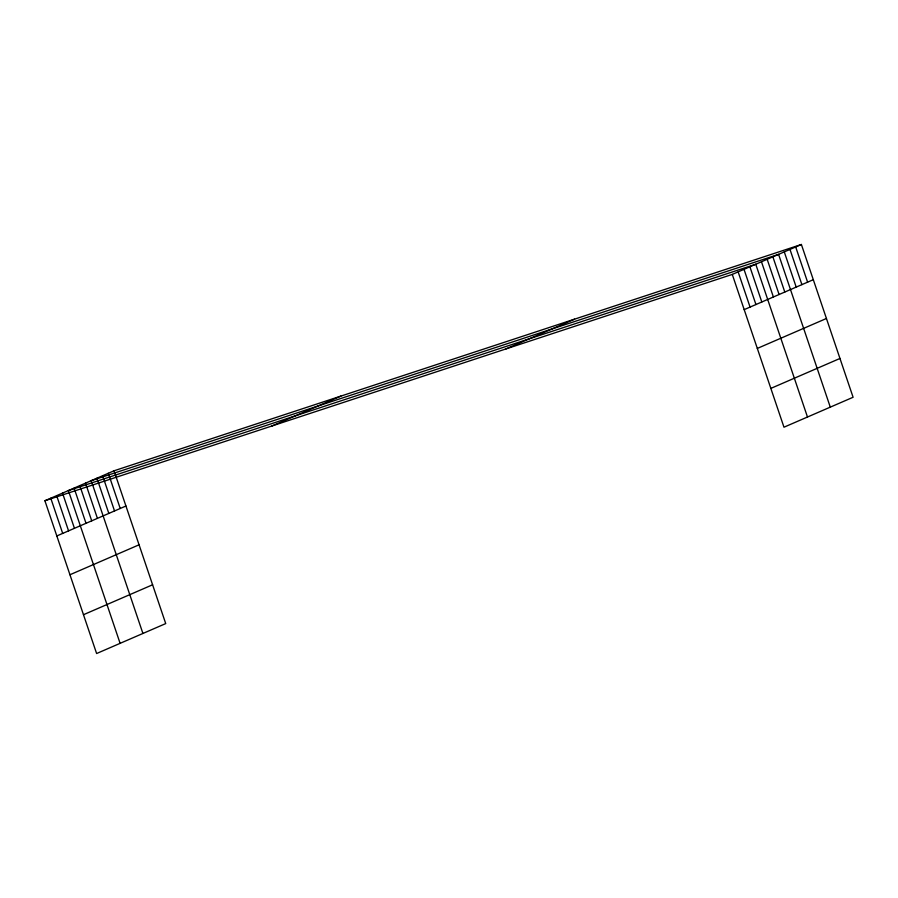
<?xml version="1.0" encoding="UTF-8"?>
<svg xmlns="http://www.w3.org/2000/svg" width="898" height="898" viewBox="0 0 898 898"><rect width="100%" height="100%" fill="white"/><g stroke="black" fill="none" stroke-linecap="round" stroke-linejoin="round"><path stroke-width="1.35" d="M114.024 470.799L165.726 623.582L96.614 653.52L44.9 500.736L114.024 470.799L801.386 244.481L853.1 397.264L783.976 427.201L732.274 274.418L801.386 244.481M271.735 426.056L340.847 396.119M56.821 535.949L125.933 506.012M505.439 349.109L574.552 319.172M69.954 574.742L139.067 544.805M744.184 309.63L813.307 279.693M83.48 614.715L152.593 584.778M757.317 348.424L826.441 318.487M770.854 388.396L839.967 358.459M44.9 500.736L732.274 274.418M795.684 246.95L807.605 282.163M789.982 249.419L801.903 284.632M784.28 251.889L796.2 287.102M830.291 407.142L778.577 254.37L91.214 480.677L142.917 633.46M772.875 256.839L784.796 292.041M767.173 259.309L779.094 294.51M761.47 261.778L773.391 296.98M807.482 417.02L755.768 264.248L68.405 490.566L120.108 643.338M749.897 266.785L761.807 301.997M744.015 269.333L755.936 304.534M738.145 271.881L750.066 307.082M108.321 473.268L120.231 508.481M102.619 475.738L114.529 510.951M96.917 478.207L108.826 513.42M85.512 483.146L97.422 518.359M79.81 485.616L91.719 520.829M74.107 488.085L86.017 523.298M62.523 493.103L74.444 528.305M56.653 495.651L68.562 530.853M50.771 498.199L62.692 533.401"/></g></svg>
